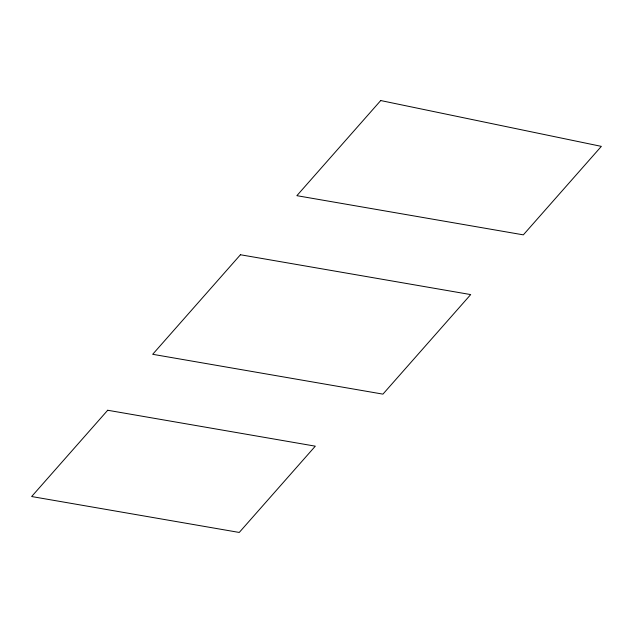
<?xml version="1.0" encoding="UTF-8"?>
<svg xmlns="http://www.w3.org/2000/svg" width="633" height="633" viewBox="0 0 633 633"><rect width="100%" height="100%" fill="white"/><g stroke="black" fill="none" stroke-linecap="round" stroke-linejoin="round"><path stroke-width="0.95" d="M240.437 254.751L152.688 354.298L382.933 394.13L470.691 294.582L240.437 254.751M107.705 410.255L31.65 496.533L239.25 532.448L315.305 446.17L107.705 410.255M380.726 100.552L296.869 195.676L523.341 234.859L601.35 146.373L380.726 100.552"/></g></svg>
